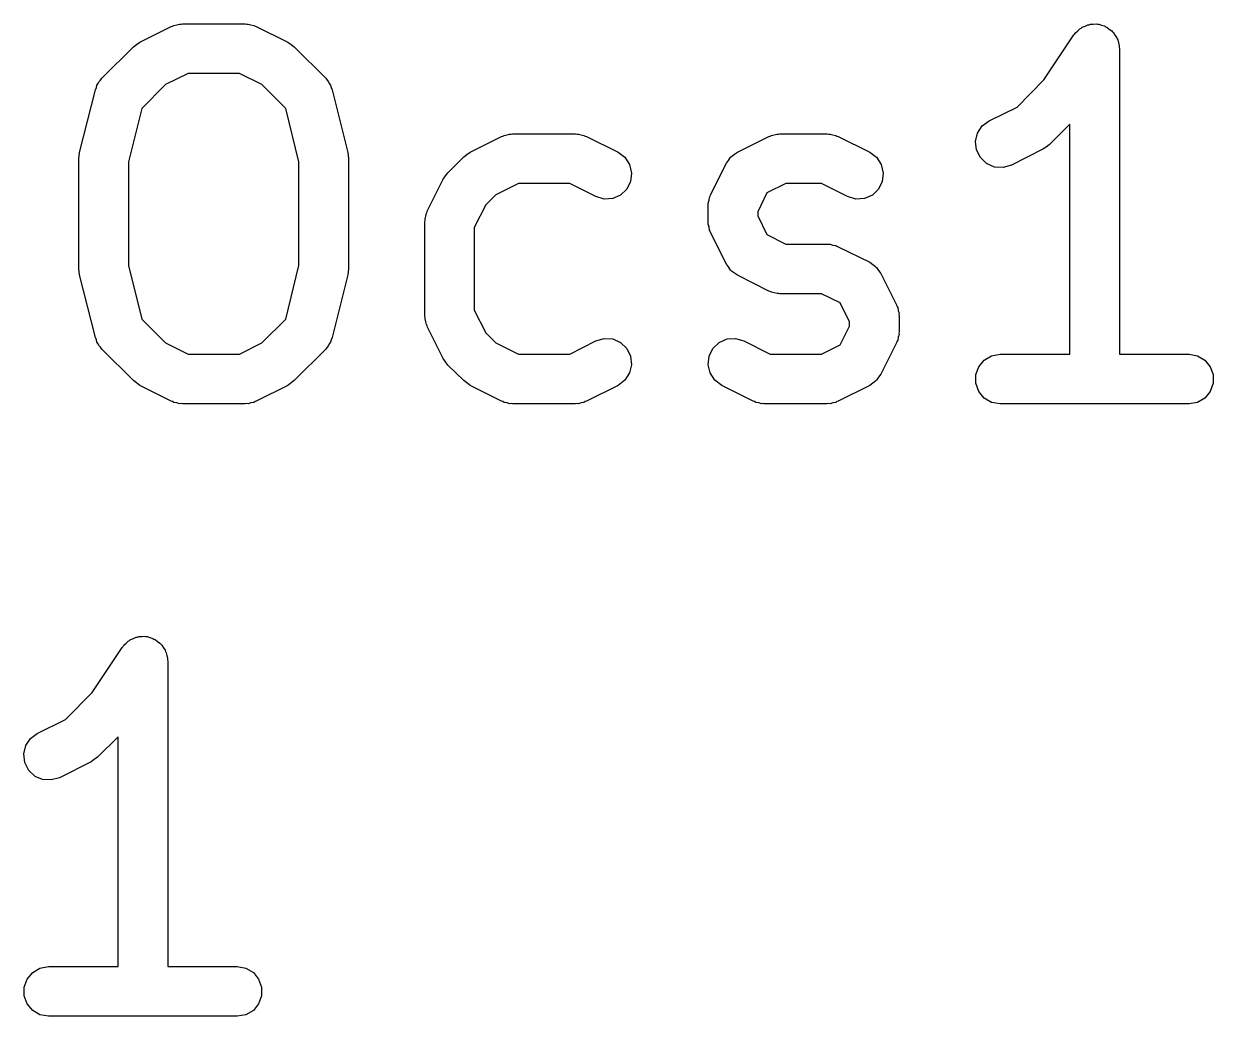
# Model space of a CAD drawing. Extents: x 83.4 to 168.1, y -157.3 to -85.4.
# Drawn here: x 164.513 to 168.114, y -116.572 to -113.568 of the extents above; entities that cross this region are included whole.
import ezdxf

# ---------------------------------------------------------------- set-up
doc = ezdxf.new("R2010")
doc.units = 0
doc.header["$MEASUREMENT"] = 0
doc.layers.add('BLACK', color=7, linetype='CONTINUOUS')

msp = doc.modelspace()

# ---------------------------------------------------------------- linework, layer by layer
at = {"layer": 'Black'}
for p, q in [((164.959, -113.576), (164.963, -113.575)), ((164.963, -113.575), (164.967, -113.573)), ((164.967, -113.573), (164.976, -113.571)), ((164.976, -113.571), (164.984, -113.569)), ((164.984, -113.569), (164.989, -113.569)), ((164.989, -113.569), (164.993, -113.568)), ((164.993, -113.568), (165.183, -113.568)), ((165.183, -113.568), (165.188, -113.569)), ((165.188, -113.569), (165.192, -113.569)), ((165.192, -113.569), (165.2, -113.571)), ((165.2, -113.571), (165.209, -113.573)), ((165.209, -113.573), (165.213, -113.575)), ((165.213, -113.575), (165.217, -113.576)), ((167.717, -113.578), (167.726, -113.575)), ((167.726, -113.575), (167.734, -113.571)), ((167.734, -113.571), (167.738, -113.571)), ((167.738, -113.571), (167.742, -113.569)), ((167.742, -113.569), (167.751, -113.569)), ((167.751, -113.569), (167.76, -113.568)), ((167.76, -113.568), (167.764, -113.569)), ((167.764, -113.569), (167.768, -113.569)), ((167.768, -113.569), (167.776, -113.572)), ((167.776, -113.572), (167.785, -113.574)), ((167.785, -113.574), (167.788, -113.577)), ((164.864, -113.624), (164.959, -113.576)), ((165.217, -113.576), (165.312, -113.624)), ((167.601, -113.738), (167.692, -113.601)), ((167.692, -113.601), (167.695, -113.598)), ((167.695, -113.598), (167.697, -113.595)), ((167.697, -113.595), (167.704, -113.589)), ((167.704, -113.589), (167.71, -113.583)), ((167.71, -113.583), (167.714, -113.581)), ((167.714, -113.581), (167.717, -113.578)), ((167.788, -113.577), (167.792, -113.578)), ((167.792, -113.578), (167.799, -113.584)), ((167.799, -113.584), (167.807, -113.589)), ((167.807, -113.589), (167.809, -113.592)), ((167.809, -113.592), (167.812, -113.595)), ((167.812, -113.595), (167.817, -113.603)), ((167.817, -113.603), (167.822, -113.61)), ((167.822, -113.61), (167.823, -113.614)), ((164.749, -113.733), (164.845, -113.638)), ((164.845, -113.638), (164.854, -113.631)), ((164.854, -113.631), (164.864, -113.624)), ((165.312, -113.624), (165.322, -113.631)), ((165.322, -113.631), (165.332, -113.638)), ((165.332, -113.638), (165.427, -113.733)), ((167.823, -113.614), (167.825, -113.617)), ((167.825, -113.617), (167.827, -113.626)), ((167.827, -113.626), (167.829, -113.635)), ((167.829, -113.635), (167.829, -113.639)), ((167.829, -113.639), (167.83, -113.643)), ((167.83, -113.643), (167.83, -114.568)), ((165.011, -113.718), (164.942, -113.752)), ((165.166, -113.718), (165.011, -113.718)), ((165.234, -113.752), (165.166, -113.718)), ((164.733, -113.761), (164.734, -113.754)), ((164.734, -113.754), (164.738, -113.749)), ((164.738, -113.749), (164.74, -113.744)), ((164.74, -113.744), (164.745, -113.739)), ((164.745, -113.739), (164.749, -113.733)), ((164.942, -113.752), (164.87, -113.824)), ((165.306, -113.824), (165.234, -113.752)), ((165.427, -113.733), (165.431, -113.739)), ((165.431, -113.739), (165.436, -113.744)), ((165.436, -113.744), (165.438, -113.749)), ((165.438, -113.749), (165.442, -113.754)), ((165.442, -113.754), (165.444, -113.761)), ((167.52, -113.82), (167.601, -113.738)), ((164.682, -113.958), (164.73, -113.768)), ((164.73, -113.768), (164.733, -113.761)), ((165.444, -113.761), (165.447, -113.768)), ((165.447, -113.768), (165.494, -113.958)), ((164.87, -113.824), (164.83, -113.986)), ((165.346, -113.986), (165.306, -113.824)), ((167.436, -113.862), (167.52, -113.82)), ((167.415, -113.877), (167.436, -113.862)), ((167.394, -113.924), (167.4, -113.899)), ((167.4, -113.899), (167.415, -113.877)), ((167.68, -113.872), (167.617, -113.934)), ((167.68, -114.568), (167.68, -113.872)), ((165.864, -113.957), (165.959, -113.909)), ((165.959, -113.909), (165.963, -113.908)), ((165.963, -113.908), (165.967, -113.906)), ((165.967, -113.906), (165.976, -113.904)), ((165.976, -113.904), (165.984, -113.902)), ((165.984, -113.902), (165.989, -113.902)), ((165.989, -113.902), (165.993, -113.901)), ((165.993, -113.901), (166.183, -113.901)), ((166.183, -113.901), (166.188, -113.902)), ((166.188, -113.902), (166.192, -113.902)), ((166.192, -113.902), (166.2, -113.904)), ((166.2, -113.904), (166.209, -113.906)), ((166.209, -113.906), (166.213, -113.908)), ((166.213, -113.908), (166.217, -113.909)), ((166.217, -113.909), (166.312, -113.957)), ((166.674, -113.957), (166.769, -113.909)), ((166.769, -113.909), (166.773, -113.908)), ((166.773, -113.908), (166.777, -113.906)), ((166.777, -113.906), (166.785, -113.904)), ((166.785, -113.904), (166.794, -113.902)), ((166.794, -113.902), (166.798, -113.902)), ((166.798, -113.902), (166.802, -113.901)), ((166.802, -113.901), (166.945, -113.901)), ((166.945, -113.901), (166.95, -113.902)), ((166.95, -113.902), (166.954, -113.902)), ((166.954, -113.902), (166.962, -113.904)), ((166.962, -113.904), (166.971, -113.906)), ((166.971, -113.906), (166.975, -113.908)), ((166.975, -113.908), (166.979, -113.909)), ((166.979, -113.909), (167.074, -113.957)), ((167.397, -113.95), (167.394, -113.924)), ((167.617, -113.934), (167.608, -113.941)), ((164.68, -113.976), (164.681, -113.967)), ((164.681, -113.967), (164.682, -113.958)), ((165.494, -113.958), (165.495, -113.967)), ((165.495, -113.967), (165.496, -113.976)), ((165.797, -114.019), (165.845, -113.971)), ((165.845, -113.971), (165.854, -113.964)), ((165.854, -113.964), (165.864, -113.957)), ((166.312, -113.957), (166.333, -113.972)), ((166.653, -113.972), (166.654, -113.971)), ((166.654, -113.971), (166.656, -113.97)), ((166.656, -113.97), (166.665, -113.963)), ((166.665, -113.963), (166.674, -113.957)), ((167.074, -113.957), (167.095, -113.972)), ((167.409, -113.973), (167.397, -113.95)), ((167.598, -113.948), (167.503, -113.996)), ((167.608, -113.941), (167.598, -113.948)), ((164.68, -114.31), (164.68, -113.976)), ((164.83, -113.986), (164.83, -114.3)), ((165.346, -114.3), (165.346, -113.986)), ((165.496, -113.976), (165.496, -114.31)), ((166.333, -113.972), (166.347, -113.994)), ((166.347, -113.994), (166.353, -114.02)), ((166.592, -114.086), (166.64, -113.99)), ((166.64, -113.99), (166.647, -113.982)), ((166.647, -113.982), (166.653, -113.972)), ((167.095, -113.972), (167.109, -113.994)), ((167.109, -113.994), (167.115, -114.02)), ((167.428, -113.991), (167.409, -113.973)), ((167.452, -114.002), (167.428, -113.991)), ((167.478, -114.003), (167.452, -114.002)), ((167.503, -113.996), (167.478, -114.003)), ((165.735, -114.133), (165.783, -114.038)), ((165.783, -114.038), (165.79, -114.028)), ((165.79, -114.028), (165.797, -114.019)), ((166.353, -114.02), (166.35, -114.045)), ((167.115, -114.02), (167.112, -114.045)), ((166.011, -114.051), (165.942, -114.086)), ((166.166, -114.051), (166.011, -114.051)), ((166.245, -114.091), (166.166, -114.051)), ((166.339, -114.069), (166.32, -114.087)), ((166.35, -114.045), (166.339, -114.069)), ((166.82, -114.051), (166.763, -114.08)), ((166.928, -114.051), (166.82, -114.051)), ((167.007, -114.091), (166.928, -114.051)), ((167.101, -114.069), (167.082, -114.087)), ((167.112, -114.045), (167.101, -114.069)), ((165.942, -114.086), (165.912, -114.116)), ((166.27, -114.099), (166.245, -114.091)), ((166.296, -114.097), (166.27, -114.099)), ((166.32, -114.087), (166.296, -114.097)), ((166.585, -114.111), (166.588, -114.102)), ((166.585, -114.115), (166.585, -114.111)), ((166.585, -114.119), (166.585, -114.115)), ((166.588, -114.102), (166.589, -114.094)), ((166.589, -114.094), (166.591, -114.09)), ((166.591, -114.09), (166.592, -114.086)), ((166.763, -114.08), (166.735, -114.137)), ((167.032, -114.099), (167.007, -114.091)), ((167.058, -114.097), (167.032, -114.099)), ((167.082, -114.087), (167.058, -114.097)), ((165.728, -114.158), (165.73, -114.15)), ((165.73, -114.15), (165.732, -114.141)), ((165.732, -114.141), (165.734, -114.137)), ((165.734, -114.137), (165.735, -114.133)), ((165.912, -114.116), (165.877, -114.185)), ((166.585, -114.167), (166.585, -114.119)), ((166.735, -114.137), (166.735, -114.149)), ((166.735, -114.149), (166.763, -114.206)), ((165.727, -114.167), (165.728, -114.163)), ((165.727, -114.453), (165.727, -114.167)), ((165.728, -114.163), (165.728, -114.158)), ((165.877, -114.185), (165.877, -114.435)), ((166.585, -114.171), (166.585, -114.167)), ((166.585, -114.175), (166.585, -114.171)), ((166.588, -114.184), (166.585, -114.175)), ((166.589, -114.193), (166.588, -114.184)), ((166.591, -114.196), (166.589, -114.193)), ((166.592, -114.2), (166.591, -114.196)), ((166.64, -114.296), (166.592, -114.2)), ((166.763, -114.206), (166.82, -114.235)), ((166.82, -114.235), (166.945, -114.235)), ((166.945, -114.235), (166.95, -114.235)), ((166.95, -114.235), (166.954, -114.235)), ((166.954, -114.235), (166.962, -114.238)), ((166.962, -114.238), (166.971, -114.239)), ((166.971, -114.239), (166.975, -114.241)), ((166.975, -114.241), (166.979, -114.243)), ((166.979, -114.243), (167.074, -114.29)), ((167.074, -114.29), (167.083, -114.297)), ((164.681, -114.319), (164.68, -114.31)), ((164.682, -114.328), (164.681, -114.319)), ((164.73, -114.518), (164.682, -114.328)), ((164.83, -114.3), (164.87, -114.462)), ((165.306, -114.462), (165.346, -114.3)), ((165.494, -114.328), (165.447, -114.518)), ((165.495, -114.319), (165.494, -114.328)), ((165.496, -114.31), (165.495, -114.319)), ((166.647, -114.304), (166.64, -114.296)), ((166.653, -114.314), (166.647, -114.304)), ((166.654, -114.315), (166.653, -114.314)), ((166.656, -114.317), (166.654, -114.315)), ((166.665, -114.323), (166.656, -114.317)), ((166.674, -114.329), (166.665, -114.323)), ((166.769, -114.377), (166.674, -114.329)), ((167.083, -114.297), (167.092, -114.303)), ((167.092, -114.303), (167.093, -114.305)), ((167.093, -114.305), (167.095, -114.306)), ((167.095, -114.306), (167.101, -114.315)), ((167.101, -114.315), (167.108, -114.324)), ((167.108, -114.324), (167.155, -114.419)), ((166.773, -114.378), (166.769, -114.377)), ((166.777, -114.38), (166.773, -114.378)), ((166.785, -114.382), (166.777, -114.38)), ((166.794, -114.384), (166.785, -114.382)), ((166.798, -114.384), (166.794, -114.384)), ((166.802, -114.385), (166.798, -114.384)), ((166.928, -114.385), (166.802, -114.385)), ((166.985, -114.413), (166.928, -114.385)), ((165.877, -114.435), (165.912, -114.503)), ((167.013, -114.47), (166.985, -114.413)), ((167.155, -114.419), (167.156, -114.423)), ((167.156, -114.423), (167.159, -114.427)), ((167.159, -114.427), (167.16, -114.436)), ((167.16, -114.436), (167.163, -114.444)), ((164.87, -114.462), (164.942, -114.534)), ((165.234, -114.534), (165.306, -114.462)), ((165.728, -114.457), (165.727, -114.453)), ((165.728, -114.461), (165.728, -114.457)), ((165.73, -114.47), (165.728, -114.461)), ((165.732, -114.478), (165.73, -114.47)), ((167.013, -114.483), (167.013, -114.47)), ((167.163, -114.444), (167.162, -114.448)), ((167.162, -114.448), (167.163, -114.453)), ((167.163, -114.453), (167.163, -114.5)), ((165.734, -114.482), (165.732, -114.478)), ((165.735, -114.486), (165.734, -114.482)), ((165.783, -114.581), (165.735, -114.486)), ((165.912, -114.503), (165.942, -114.534)), ((166.985, -114.54), (167.013, -114.483)), ((167.163, -114.509), (167.16, -114.517)), ((167.163, -114.5), (167.162, -114.504)), ((167.162, -114.504), (167.163, -114.509)), ((164.733, -114.525), (164.73, -114.518)), ((164.734, -114.532), (164.733, -114.525)), ((164.738, -114.537), (164.734, -114.532)), ((164.74, -114.542), (164.738, -114.537)), ((164.745, -114.547), (164.74, -114.542)), ((164.749, -114.553), (164.745, -114.547)), ((164.942, -114.534), (165.011, -114.568)), ((165.166, -114.568), (165.234, -114.534)), ((165.431, -114.547), (165.427, -114.553)), ((165.436, -114.542), (165.431, -114.547)), ((165.438, -114.537), (165.436, -114.542)), ((165.442, -114.532), (165.438, -114.537)), ((165.444, -114.525), (165.442, -114.532)), ((165.447, -114.518), (165.444, -114.525)), ((165.942, -114.534), (166.011, -114.568)), ((166.166, -114.568), (166.245, -114.528)), ((166.245, -114.528), (166.27, -114.521)), ((166.27, -114.521), (166.296, -114.522)), ((166.296, -114.522), (166.32, -114.533)), ((166.32, -114.533), (166.339, -114.551)), ((166.599, -114.551), (166.618, -114.533)), ((166.618, -114.533), (166.642, -114.522)), ((166.642, -114.522), (166.668, -114.521)), ((166.668, -114.521), (166.693, -114.528)), ((166.693, -114.528), (166.773, -114.568)), ((166.928, -114.568), (166.985, -114.54)), ((167.155, -114.534), (167.108, -114.629)), ((167.156, -114.53), (167.155, -114.534)), ((167.159, -114.526), (167.156, -114.53)), ((167.16, -114.517), (167.159, -114.526)), ((164.845, -114.648), (164.749, -114.553)), ((165.011, -114.568), (165.166, -114.568)), ((165.427, -114.553), (165.332, -114.648)), ((165.79, -114.591), (165.783, -114.581)), ((166.011, -114.568), (166.166, -114.568)), ((166.339, -114.551), (166.35, -114.574)), ((166.35, -114.574), (166.353, -114.6)), ((166.585, -114.6), (166.588, -114.574)), ((166.588, -114.574), (166.599, -114.551)), ((166.773, -114.568), (166.928, -114.568)), ((167.421, -114.586), (167.443, -114.573)), ((167.443, -114.573), (167.469, -114.568)), ((167.469, -114.568), (167.68, -114.568)), ((167.83, -114.568), (168.041, -114.568)), ((168.041, -114.568), (168.066, -114.573)), ((168.066, -114.573), (168.089, -114.586)), ((165.797, -114.601), (165.79, -114.591)), ((165.845, -114.648), (165.797, -114.601)), ((166.353, -114.6), (166.347, -114.625)), ((166.591, -114.625), (166.585, -114.6)), ((167.395, -114.63), (167.404, -114.606)), ((167.404, -114.606), (167.421, -114.586)), ((168.089, -114.586), (168.105, -114.606)), ((168.105, -114.606), (168.114, -114.63)), ((164.854, -114.655), (164.845, -114.648)), ((164.864, -114.663), (164.854, -114.655)), ((165.322, -114.655), (165.312, -114.663)), ((165.332, -114.648), (165.322, -114.655)), ((165.854, -114.655), (165.845, -114.648)), ((165.864, -114.663), (165.854, -114.655)), ((166.333, -114.647), (166.312, -114.663)), ((166.347, -114.625), (166.333, -114.647)), ((166.605, -114.647), (166.591, -114.625)), ((166.626, -114.663), (166.605, -114.647)), ((167.092, -114.65), (167.083, -114.656)), ((167.093, -114.648), (167.092, -114.65)), ((167.095, -114.647), (167.093, -114.648)), ((167.101, -114.638), (167.095, -114.647)), ((167.108, -114.629), (167.101, -114.638)), ((167.395, -114.656), (167.395, -114.63)), ((168.114, -114.63), (168.114, -114.656)), ((164.959, -114.71), (164.864, -114.663)), ((165.312, -114.663), (165.217, -114.71)), ((165.959, -114.71), (165.864, -114.663)), ((166.312, -114.663), (166.217, -114.71)), ((166.721, -114.71), (166.626, -114.663)), ((167.074, -114.663), (166.979, -114.71)), ((167.083, -114.656), (167.074, -114.663)), ((167.404, -114.681), (167.395, -114.656)), ((167.421, -114.701), (167.404, -114.681)), ((168.105, -114.681), (168.089, -114.701)), ((168.114, -114.656), (168.105, -114.681)), ((164.963, -114.711), (164.959, -114.71)), ((164.967, -114.714), (164.963, -114.711)), ((164.976, -114.715), (164.967, -114.714)), ((164.984, -114.718), (164.976, -114.715)), ((164.989, -114.717), (164.984, -114.718)), ((164.993, -114.718), (164.989, -114.717)), ((165.183, -114.718), (164.993, -114.718)), ((165.188, -114.717), (165.183, -114.718)), ((165.192, -114.718), (165.188, -114.717)), ((165.2, -114.715), (165.192, -114.718)), ((165.209, -114.714), (165.2, -114.715)), ((165.213, -114.711), (165.209, -114.714)), ((165.217, -114.71), (165.213, -114.711)), ((165.963, -114.711), (165.959, -114.71)), ((165.967, -114.714), (165.963, -114.711)), ((165.976, -114.715), (165.967, -114.714)), ((165.984, -114.718), (165.976, -114.715)), ((165.989, -114.717), (165.984, -114.718)), ((165.993, -114.718), (165.989, -114.717)), ((166.183, -114.718), (165.993, -114.718)), ((166.188, -114.717), (166.183, -114.718)), ((166.192, -114.718), (166.188, -114.717)), ((166.2, -114.715), (166.192, -114.718)), ((166.209, -114.714), (166.2, -114.715)), ((166.213, -114.711), (166.209, -114.714)), ((166.217, -114.71), (166.213, -114.711)), ((166.725, -114.711), (166.721, -114.71)), ((166.729, -114.714), (166.725, -114.711)), ((166.738, -114.715), (166.729, -114.714)), ((166.746, -114.718), (166.738, -114.715)), ((166.751, -114.717), (166.746, -114.718)), ((166.755, -114.718), (166.751, -114.717)), ((166.945, -114.718), (166.755, -114.718)), ((166.95, -114.717), (166.945, -114.718)), ((166.954, -114.718), (166.95, -114.717)), ((166.962, -114.715), (166.954, -114.718)), ((166.971, -114.714), (166.962, -114.715)), ((166.975, -114.711), (166.971, -114.714)), ((166.979, -114.71), (166.975, -114.711)), ((167.443, -114.714), (167.421, -114.701)), ((167.469, -114.718), (167.443, -114.714)), ((168.041, -114.718), (167.469, -114.718)), ((168.066, -114.714), (168.041, -114.718)), ((168.089, -114.701), (168.066, -114.714)), ((164.816, -115.449), (164.823, -115.443)), ((164.823, -115.443), (164.829, -115.437)), ((164.829, -115.437), (164.833, -115.435)), ((164.833, -115.435), (164.836, -115.432)), ((164.836, -115.432), (164.845, -115.429)), ((164.845, -115.429), (164.853, -115.425)), ((164.853, -115.425), (164.857, -115.425)), ((164.857, -115.425), (164.861, -115.423)), ((164.861, -115.423), (164.87, -115.423)), ((164.87, -115.423), (164.878, -115.422)), ((164.878, -115.422), (164.882, -115.423)), ((164.882, -115.423), (164.887, -115.423)), ((164.887, -115.423), (164.895, -115.426)), ((164.895, -115.426), (164.904, -115.429)), ((164.904, -115.429), (164.907, -115.431)), ((164.907, -115.431), (164.911, -115.432)), ((164.911, -115.432), (164.918, -115.438)), ((164.918, -115.438), (164.925, -115.443)), ((164.925, -115.443), (164.928, -115.446)), ((164.928, -115.446), (164.931, -115.449)), ((164.72, -115.592), (164.811, -115.456)), ((164.811, -115.456), (164.814, -115.453)), ((164.814, -115.453), (164.816, -115.449)), ((164.931, -115.449), (164.936, -115.457)), ((164.936, -115.457), (164.941, -115.464)), ((164.941, -115.464), (164.942, -115.468)), ((164.942, -115.468), (164.944, -115.472)), ((164.944, -115.472), (164.946, -115.48)), ((164.946, -115.48), (164.948, -115.489)), ((164.948, -115.489), (164.948, -115.493)), ((164.948, -115.493), (164.949, -115.497)), ((164.949, -115.497), (164.949, -116.422)), ((164.639, -115.674), (164.72, -115.592)), ((164.554, -115.716), (164.639, -115.674)), ((164.519, -115.753), (164.533, -115.731)), ((164.533, -115.731), (164.554, -115.716)), ((164.799, -115.726), (164.736, -115.788)), ((164.799, -116.422), (164.799, -115.726)), ((164.513, -115.778), (164.519, -115.753)), ((164.516, -115.804), (164.513, -115.778)), ((164.528, -115.828), (164.516, -115.804)), ((164.717, -115.802), (164.621, -115.85)), ((164.726, -115.795), (164.717, -115.802)), ((164.736, -115.788), (164.726, -115.795)), ((164.547, -115.846), (164.528, -115.828)), ((164.57, -115.856), (164.547, -115.846)), ((164.596, -115.857), (164.57, -115.856)), ((164.621, -115.85), (164.596, -115.857)), ((164.523, -116.46), (164.54, -116.44)), ((164.54, -116.44), (164.562, -116.427)), ((164.562, -116.427), (164.588, -116.422)), ((164.588, -116.422), (164.799, -116.422)), ((164.949, -116.422), (165.159, -116.422)), ((165.159, -116.422), (165.185, -116.427)), ((165.185, -116.427), (165.208, -116.44)), ((165.208, -116.44), (165.224, -116.46)), ((164.514, -116.484), (164.523, -116.46)), ((164.514, -116.51), (164.514, -116.484)), ((165.224, -116.46), (165.233, -116.484)), ((165.233, -116.484), (165.233, -116.51)), ((164.523, -116.535), (164.514, -116.51)), ((165.233, -116.51), (165.224, -116.535)), ((164.54, -116.555), (164.523, -116.535)), ((164.562, -116.568), (164.54, -116.555)), ((165.208, -116.555), (165.185, -116.568)), ((165.224, -116.535), (165.208, -116.555)), ((164.588, -116.572), (164.562, -116.568)), ((165.159, -116.572), (164.588, -116.572)), ((165.185, -116.568), (165.159, -116.572))]:
    msp.add_line(p, q, dxfattribs=at)

doc.saveas('drawing.dxf')
